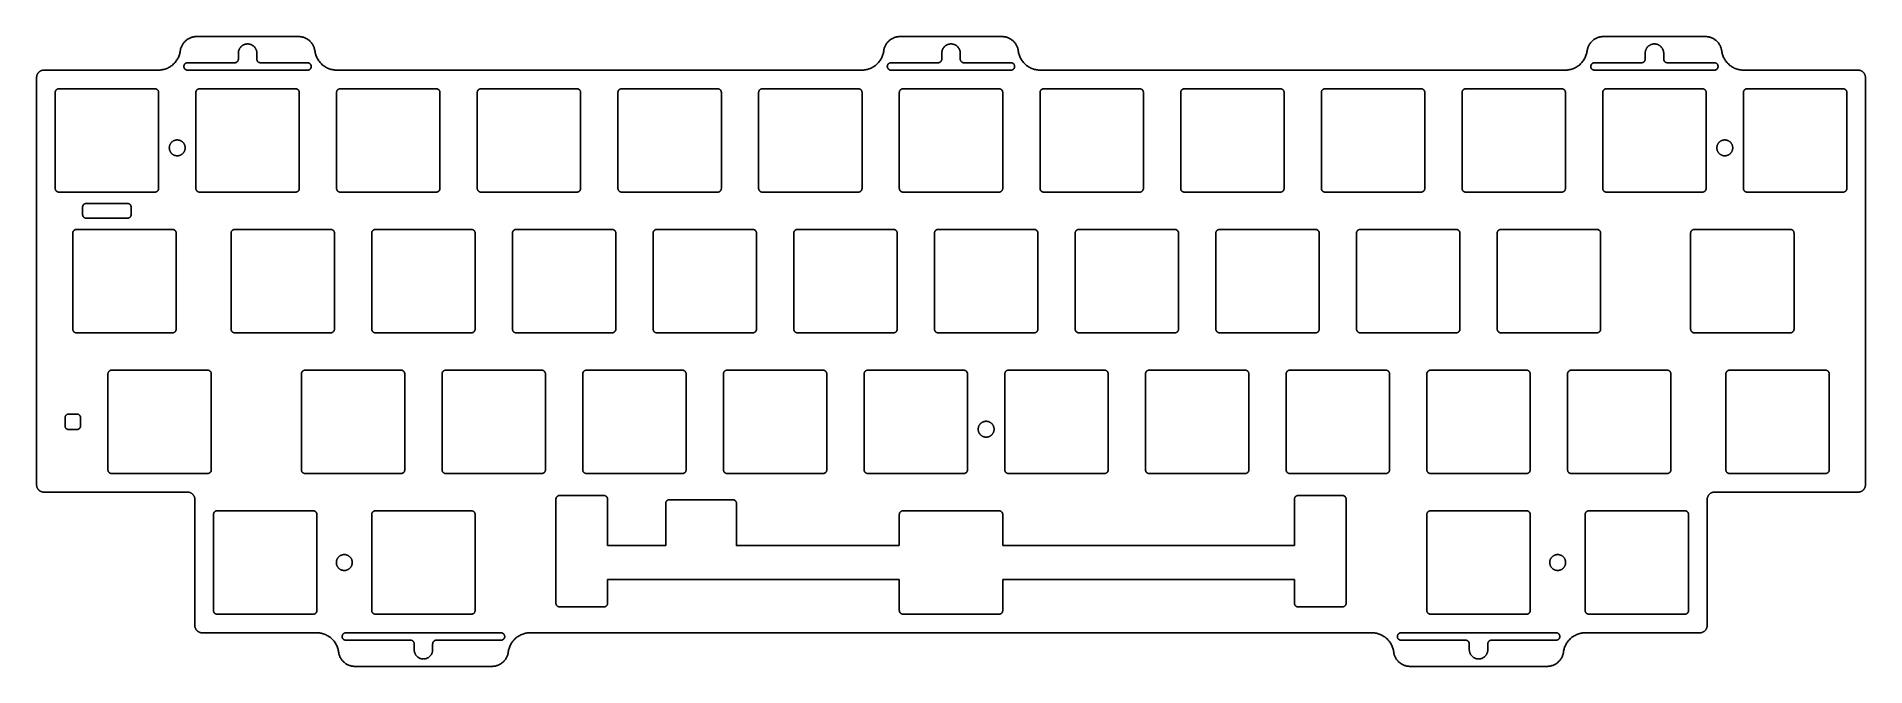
# Model space of a CAD drawing. Header units: millimetres. Extents: x -1688 to -1440, y 250 to 336.
import ezdxf

# ---------------------------------------------------------------- set-up
doc = ezdxf.new("R2010")
doc.units = ezdxf.units.MM
doc.layers.add('默认', color=7, linetype='Continuous', true_color=0xffffff)

msp = doc.modelspace()

# ---------------------------------------------------------------- linework, layer by layer
at = {"layer": '默认'}
for p, q in [((-1681.75, 312.41), (-1681.75, 311.41)), ((-1675.68, 312.91), (-1681.25, 312.91)), ((-1675.18, 311.41), (-1675.18, 312.41)), ((-1681.25, 310.91), (-1675.68, 310.91))]:
    msp.add_line(p, q, dxfattribs=at)
for points in [[(-1682.53, 284.39), (-1683.08, 284.39), (-1683.63, 284.39)], [(-1683.63, 282.29), (-1683.08, 282.29), (-1682.53, 282.29)], [(-1593.71, 272.79), (-1602.29, 272.79)], [(-1602.79, 272.29), (-1602.79, 266.59), (-1610.66, 266.59)], [(-1571.16, 266.59), (-1593.21, 266.59), (-1593.21, 272.29)], [(-1517.66, 266.59), (-1557.16, 266.59)], [(-1610.66, 261.99), (-1571.16, 261.99)], [(-1557.16, 261.99), (-1517.66, 261.99)]]:
    msp.add_lwpolyline(points, dxfattribs=at)
for points, weights in [([(-1668.53, 333.56), (-1668.26, 335.51), (-1666.3, 335.51)], [1, 0.752772652709, 1]), ([(-1652.53, 335.51), (-1650.56, 335.51), (-1650.3, 333.56)], [1, 0.752772652709, 1]), ([(-1573.28, 333.56), (-1573.01, 335.51), (-1571.05, 335.51)], [1, 0.752772652709, 1]), ([(-1557.28, 335.51), (-1555.31, 335.51), (-1555.05, 333.56)], [1, 0.752772652709, 1]), ([(-1478.03, 333.56), (-1477.76, 335.51), (-1475.8, 335.51)], [1, 0.752772652709, 1]), ([(-1462.03, 335.51), (-1460.06, 335.51), (-1459.8, 333.56)], [1, 0.752772652709, 1]), ([(-1671.5, 330.96), (-1668.88, 330.96), (-1668.53, 333.56)], [1, 0.752772652709, 1]), ([(-1660.66, 332.46), (-1660.66, 331.96), (-1661.16, 331.96)], [1, 0.707106781187, 1]), ([(-1657.66, 331.96), (-1658.16, 331.96), (-1658.16, 332.46)], [1, 0.707106781187, 1]), ([(-1650.3, 333.56), (-1649.95, 330.96), (-1647.33, 330.96)], [1, 0.752772652709, 1]), ([(-1576.25, 330.96), (-1573.63, 330.96), (-1573.28, 333.56)], [1, 0.752772652709, 1]), ([(-1565.41, 332.46), (-1565.41, 331.96), (-1565.91, 331.96)], [1, 0.707106781187, 1]), ([(-1562.41, 331.96), (-1562.91, 331.96), (-1562.91, 332.46)], [1, 0.707106781187, 1]), ([(-1555.05, 333.56), (-1554.7, 330.96), (-1552.08, 330.96)], [1, 0.752772652709, 1]), ([(-1481, 330.96), (-1478.38, 330.96), (-1478.03, 333.56)], [1, 0.752772652709, 1]), ([(-1470.16, 332.46), (-1470.16, 331.96), (-1470.66, 331.96)], [1, 0.707106781186, 1]), ([(-1467.16, 331.96), (-1467.66, 331.96), (-1467.66, 332.46)], [1, 0.707106781187, 1]), ([(-1459.8, 333.56), (-1459.45, 330.96), (-1456.83, 330.96)], [1, 0.752772652709, 1]), ([(-1687.98, 329.96), (-1687.98, 330.96), (-1686.98, 330.96)], [1, 0.707106781187, 1]), ([(-1441.34, 330.96), (-1440.34, 330.96), (-1440.34, 329.96)], [1, 0.707106781187, 1]), ([(-1684.96, 328.44), (-1685.46, 328.44), (-1685.46, 327.94)], [1, 0.707106781186, 1]), ([(-1671.46, 327.94), (-1671.46, 328.44), (-1671.96, 328.44)], [1, 0.707106781187, 1]), ([(-1665.91, 328.44), (-1666.41, 328.44), (-1666.41, 327.94)], [1, 0.707106781187, 1]), ([(-1652.41, 327.94), (-1652.41, 328.44), (-1652.91, 328.44)], [1, 0.707106781186, 1]), ([(-1646.86, 328.44), (-1647.36, 328.44), (-1647.36, 327.94)], [1, 0.707106781187, 1]), ([(-1633.36, 327.94), (-1633.36, 328.44), (-1633.86, 328.44)], [1, 0.707106781186, 1]), ([(-1627.81, 328.44), (-1628.31, 328.44), (-1628.31, 327.94)], [1, 0.707106781186, 1]), ([(-1614.31, 327.94), (-1614.31, 328.44), (-1614.81, 328.44)], [1, 0.707106781187, 1]), ([(-1608.76, 328.44), (-1609.26, 328.44), (-1609.26, 327.94)], [1, 0.707106781187, 1]), ([(-1595.26, 327.94), (-1595.26, 328.44), (-1595.76, 328.44)], [1, 0.707106781186, 1]), ([(-1589.71, 328.44), (-1590.21, 328.44), (-1590.21, 327.94)], [1, 0.707106781186, 1]), ([(-1576.21, 327.94), (-1576.21, 328.44), (-1576.71, 328.44)], [1, 0.707106781187, 1]), ([(-1570.66, 328.44), (-1571.16, 328.44), (-1571.16, 327.94)], [1, 0.707106781186, 1]), ([(-1557.16, 327.94), (-1557.16, 328.44), (-1557.66, 328.44)], [1, 0.707106781186, 1]), ([(-1551.61, 328.44), (-1552.11, 328.44), (-1552.11, 327.94)], [1, 0.707106781187, 1]), ([(-1538.11, 327.94), (-1538.11, 328.44), (-1538.61, 328.44)], [1, 0.707106781187, 1]), ([(-1532.56, 328.44), (-1533.06, 328.44), (-1533.06, 327.94)], [1, 0.707106781186, 1]), ([(-1519.06, 327.94), (-1519.06, 328.44), (-1519.56, 328.44)], [1, 0.707106781186, 1]), ([(-1513.51, 328.44), (-1514.01, 328.44), (-1514.01, 327.94)], [1, 0.707106781186, 1]), ([(-1500.01, 327.94), (-1500.01, 328.44), (-1500.51, 328.44)], [1, 0.707106781186, 1]), ([(-1494.46, 328.44), (-1494.96, 328.44), (-1494.96, 327.94)], [1, 0.707106781186, 1]), ([(-1480.96, 327.94), (-1480.96, 328.44), (-1481.46, 328.44)], [1, 0.707106781186, 1]), ([(-1475.41, 328.44), (-1475.91, 328.44), (-1475.91, 327.94)], [1, 0.707106781187, 1]), ([(-1461.91, 327.94), (-1461.91, 328.44), (-1462.41, 328.44)], [1, 0.707106781187, 1]), ([(-1456.36, 328.44), (-1456.86, 328.44), (-1456.86, 327.94)], [1, 0.707106781186, 1]), ([(-1442.86, 327.94), (-1442.86, 328.44), (-1443.36, 328.44)], [1, 0.707106781187, 1]), ([(-1685.46, 314.94), (-1685.46, 314.44), (-1684.96, 314.44)], [1, 0.707106781186, 1]), ([(-1671.96, 314.44), (-1671.46, 314.44), (-1671.46, 314.94)], [1, 0.707106781187, 1]), ([(-1666.41, 314.94), (-1666.41, 314.44), (-1665.91, 314.44)], [1, 0.707106781187, 1]), ([(-1652.91, 314.44), (-1652.41, 314.44), (-1652.41, 314.94)], [1, 0.707106781187, 1]), ([(-1647.36, 314.94), (-1647.36, 314.44), (-1646.86, 314.44)], [1, 0.707106781186, 1]), ([(-1633.86, 314.44), (-1633.36, 314.44), (-1633.36, 314.94)], [1, 0.707106781187, 1]), ([(-1628.31, 314.94), (-1628.31, 314.44), (-1627.81, 314.44)], [1, 0.707106781187, 1]), ([(-1614.81, 314.44), (-1614.31, 314.44), (-1614.31, 314.94)], [1, 0.707106781186, 1]), ([(-1609.26, 314.94), (-1609.26, 314.44), (-1608.76, 314.44)], [1, 0.707106781186, 1]), ([(-1595.76, 314.44), (-1595.26, 314.44), (-1595.26, 314.94)], [1, 0.707106781187, 1]), ([(-1590.21, 314.94), (-1590.21, 314.44), (-1589.71, 314.44)], [1, 0.707106781187, 1]), ([(-1576.71, 314.44), (-1576.21, 314.44), (-1576.21, 314.94)], [1, 0.707106781187, 1]), ([(-1571.16, 314.94), (-1571.16, 314.44), (-1570.66, 314.44)], [1, 0.707106781186, 1]), ([(-1557.66, 314.44), (-1557.16, 314.44), (-1557.16, 314.94)], [1, 0.707106781186, 1]), ([(-1552.11, 314.94), (-1552.11, 314.44), (-1551.61, 314.44)], [1, 0.707106781187, 1]), ([(-1538.61, 314.44), (-1538.11, 314.44), (-1538.11, 314.94)], [1, 0.707106781187, 1]), ([(-1533.06, 314.94), (-1533.06, 314.44), (-1532.56, 314.44)], [1, 0.707106781186, 1]), ([(-1519.56, 314.44), (-1519.06, 314.44), (-1519.06, 314.94)], [1, 0.707106781187, 1]), ([(-1514.01, 314.94), (-1514.01, 314.44), (-1513.51, 314.44)], [1, 0.707106781186, 1]), ([(-1500.51, 314.44), (-1500.01, 314.44), (-1500.01, 314.94)], [1, 0.707106781186, 1]), ([(-1494.96, 314.94), (-1494.96, 314.44), (-1494.46, 314.44)], [1, 0.707106781187, 1]), ([(-1481.46, 314.44), (-1480.96, 314.44), (-1480.96, 314.94)], [1, 0.707106781186, 1]), ([(-1475.91, 314.94), (-1475.91, 314.44), (-1475.41, 314.44)], [1, 0.707106781188, 1]), ([(-1462.41, 314.44), (-1461.91, 314.44), (-1461.91, 314.94)], [1, 0.707106781187, 1]), ([(-1456.86, 314.94), (-1456.86, 314.44), (-1456.36, 314.44)], [1, 0.707106781186, 1]), ([(-1443.36, 314.44), (-1442.86, 314.44), (-1442.86, 314.94)], [1, 0.707106781187, 1]), ([(-1681.25, 312.91), (-1681.75, 312.91), (-1681.75, 312.41)], [1, 0.707106781187, 1]), ([(-1675.18, 312.41), (-1675.18, 312.91), (-1675.68, 312.91)], [1, 0.707106781187, 1]), ([(-1681.75, 311.41), (-1681.75, 310.91), (-1681.25, 310.91)], [1, 0.707106781187, 1]), ([(-1675.68, 310.91), (-1675.18, 310.91), (-1675.18, 311.41)], [1, 0.707106781186, 1]), ([(-1682.58, 309.39), (-1683.08, 309.39), (-1683.08, 308.89)], [1, 0.707106781186, 1]), ([(-1669.08, 308.89), (-1669.08, 309.39), (-1669.58, 309.39)], [1, 0.707106781187, 1]), ([(-1661.15, 309.39), (-1661.65, 309.39), (-1661.65, 308.89)], [1, 0.707106781186, 1]), ([(-1647.65, 308.89), (-1647.65, 309.39), (-1648.15, 309.39)], [1, 0.707106781187, 1]), ([(-1642.1, 309.39), (-1642.6, 309.39), (-1642.6, 308.89)], [1, 0.707106781187, 1]), ([(-1628.6, 308.89), (-1628.6, 309.39), (-1629.1, 309.39)], [1, 0.707106781187, 1]), ([(-1623.05, 309.39), (-1623.55, 309.39), (-1623.55, 308.89)], [1, 0.707106781187, 1]), ([(-1609.55, 308.89), (-1609.55, 309.39), (-1610.05, 309.39)], [1, 0.707106781187, 1]), ([(-1604, 309.39), (-1604.5, 309.39), (-1604.5, 308.89)], [1, 0.707106781186, 1]), ([(-1590.5, 308.89), (-1590.5, 309.39), (-1591, 309.39)], [1, 0.707106781187, 1]), ([(-1584.95, 309.39), (-1585.45, 309.39), (-1585.45, 308.89)], [1, 0.707106781186, 1]), ([(-1571.45, 308.89), (-1571.45, 309.39), (-1571.95, 309.39)], [1, 0.707106781186, 1]), ([(-1565.9, 309.39), (-1566.4, 309.39), (-1566.4, 308.89)], [1, 0.707106781186, 1]), ([(-1552.4, 308.89), (-1552.4, 309.39), (-1552.9, 309.39)], [1, 0.707106781187, 1]), ([(-1546.85, 309.39), (-1547.35, 309.39), (-1547.35, 308.89)], [1, 0.707106781186, 1]), ([(-1533.35, 308.89), (-1533.35, 309.39), (-1533.85, 309.39)], [1, 0.707106781188, 1]), ([(-1527.8, 309.39), (-1528.3, 309.39), (-1528.3, 308.89)], [1, 0.707106781187, 1]), ([(-1514.3, 308.89), (-1514.3, 309.39), (-1514.8, 309.39)], [1, 0.707106781187, 1]), ([(-1508.75, 309.39), (-1509.25, 309.39), (-1509.25, 308.89)], [1, 0.707106781186, 1]), ([(-1495.25, 308.89), (-1495.25, 309.39), (-1495.75, 309.39)], [1, 0.707106781187, 1]), ([(-1489.7, 309.39), (-1490.2, 309.39), (-1490.2, 308.89)], [1, 0.707106781186, 1]), ([(-1476.2, 308.89), (-1476.2, 309.39), (-1476.7, 309.39)], [1, 0.707106781187, 1]), ([(-1463.51, 309.39), (-1464.01, 309.39), (-1464.01, 308.89)], [1, 0.707106781186, 1]), ([(-1450.01, 308.89), (-1450.01, 309.39), (-1450.51, 309.39)], [1, 0.707106781187, 1]), ([(-1683.08, 295.89), (-1683.08, 295.39), (-1682.58, 295.39)], [1, 0.707106781186, 1]), ([(-1669.58, 295.39), (-1669.08, 295.39), (-1669.08, 295.89)], [1, 0.707106781187, 1]), ([(-1661.65, 295.89), (-1661.65, 295.39), (-1661.15, 295.39)], [1, 0.707106781186, 1]), ([(-1648.15, 295.39), (-1647.65, 295.39), (-1647.65, 295.89)], [1, 0.707106781187, 1]), ([(-1642.6, 295.89), (-1642.6, 295.39), (-1642.1, 295.39)], [1, 0.707106781186, 1]), ([(-1629.1, 295.39), (-1628.6, 295.39), (-1628.6, 295.89)], [1, 0.707106781187, 1]), ([(-1623.55, 295.89), (-1623.55, 295.39), (-1623.05, 295.39)], [1, 0.707106781187, 1]), ([(-1610.05, 295.39), (-1609.55, 295.39), (-1609.55, 295.89)], [1, 0.707106781186, 1]), ([(-1604.5, 295.89), (-1604.5, 295.39), (-1604, 295.39)], [1, 0.707106781186, 1]), ([(-1591, 295.39), (-1590.5, 295.39), (-1590.5, 295.89)], [1, 0.707106781187, 1]), ([(-1585.45, 295.89), (-1585.45, 295.39), (-1584.95, 295.39)], [1, 0.707106781186, 1]), ([(-1571.95, 295.39), (-1571.45, 295.39), (-1571.45, 295.89)], [1, 0.707106781185, 1]), ([(-1566.4, 295.89), (-1566.4, 295.39), (-1565.9, 295.39)], [1, 0.707106781186, 1]), ([(-1552.9, 295.39), (-1552.4, 295.39), (-1552.4, 295.89)], [1, 0.707106781186, 1]), ([(-1547.35, 295.89), (-1547.35, 295.39), (-1546.85, 295.39)], [1, 0.707106781187, 1]), ([(-1533.85, 295.39), (-1533.35, 295.39), (-1533.35, 295.89)], [1, 0.707106781188, 1]), ([(-1528.3, 295.89), (-1528.3, 295.39), (-1527.8, 295.39)], [1, 0.707106781185, 1]), ([(-1514.8, 295.39), (-1514.3, 295.39), (-1514.3, 295.89)], [1, 0.707106781187, 1]), ([(-1509.25, 295.89), (-1509.25, 295.39), (-1508.75, 295.39)], [1, 0.707106781186, 1]), ([(-1495.75, 295.39), (-1495.25, 295.39), (-1495.25, 295.89)], [1, 0.707106781187, 1]), ([(-1490.2, 295.89), (-1490.2, 295.39), (-1489.7, 295.39)], [1, 0.707106781186, 1]), ([(-1476.7, 295.39), (-1476.2, 295.39), (-1476.2, 295.89)], [1, 0.707106781187, 1]), ([(-1464.01, 295.89), (-1464.01, 295.39), (-1463.51, 295.39)], [1, 0.707106781186, 1]), ([(-1450.51, 295.39), (-1450.01, 295.39), (-1450.01, 295.89)], [1, 0.707106781187, 1]), ([(-1677.82, 290.33), (-1678.32, 290.33), (-1678.32, 289.83)], [1, 0.707106781186, 1]), ([(-1664.32, 289.83), (-1664.32, 290.33), (-1664.82, 290.33)], [1, 0.707106781187, 1]), ([(-1651.63, 290.33), (-1652.13, 290.33), (-1652.13, 289.83)], [1, 0.707106781187, 1]), ([(-1638.13, 289.83), (-1638.13, 290.33), (-1638.63, 290.33)], [1, 0.707106781186, 1]), ([(-1632.58, 290.33), (-1633.08, 290.33), (-1633.08, 289.83)], [1, 0.707106781187, 1]), ([(-1619.08, 289.83), (-1619.08, 290.33), (-1619.58, 290.33)], [1, 0.707106781187, 1]), ([(-1613.53, 290.33), (-1614.03, 290.33), (-1614.03, 289.83)], [1, 0.707106781187, 1]), ([(-1600.03, 289.83), (-1600.03, 290.33), (-1600.53, 290.33)], [1, 0.707106781188, 1]), ([(-1594.48, 290.33), (-1594.98, 290.33), (-1594.98, 289.83)], [1, 0.707106781186, 1]), ([(-1580.98, 289.83), (-1580.98, 290.33), (-1581.48, 290.33)], [1, 0.707106781187, 1]), ([(-1575.43, 290.33), (-1575.93, 290.33), (-1575.93, 289.83)], [1, 0.707106781187, 1]), ([(-1561.93, 289.83), (-1561.93, 290.33), (-1562.43, 290.33)], [1, 0.707106781187, 1]), ([(-1556.38, 290.33), (-1556.88, 290.33), (-1556.88, 289.83)], [1, 0.707106781186, 1]), ([(-1542.88, 289.83), (-1542.88, 290.33), (-1543.38, 290.33)], [1, 0.707106781187, 1]), ([(-1537.33, 290.33), (-1537.83, 290.33), (-1537.83, 289.83)], [1, 0.707106781186, 1]), ([(-1523.83, 289.83), (-1523.83, 290.33), (-1524.33, 290.33)], [1, 0.707106781188, 1]), ([(-1518.28, 290.33), (-1518.78, 290.33), (-1518.78, 289.83)], [1, 0.707106781187, 1]), ([(-1504.78, 289.83), (-1504.78, 290.33), (-1505.28, 290.33)], [1, 0.707106781186, 1]), ([(-1499.23, 290.33), (-1499.73, 290.33), (-1499.73, 289.83)], [1, 0.707106781186, 1]), ([(-1485.73, 289.83), (-1485.73, 290.33), (-1486.23, 290.33)], [1, 0.707106781186, 1]), ([(-1480.18, 290.33), (-1480.68, 290.33), (-1480.68, 289.83)], [1, 0.707106781187, 1]), ([(-1466.68, 289.83), (-1466.68, 290.33), (-1467.18, 290.33)], [1, 0.707106781185, 1]), ([(-1458.74, 290.33), (-1459.24, 290.33), (-1459.24, 289.83)], [1, 0.707106781186, 1]), ([(-1445.24, 289.83), (-1445.24, 290.33), (-1445.74, 290.33)], [1, 0.707106781187, 1]), ([(-1683.63, 284.39), (-1684.13, 284.39), (-1684.13, 283.89)], [1, 0.707106781187, 1]), ([(-1684.13, 282.79), (-1684.13, 282.29), (-1683.63, 282.29)], [1, 0.707106781187, 1]), ([(-1682.03, 283.89), (-1682.03, 284.39), (-1682.53, 284.39)], [1, 0.707106781187, 1]), ([(-1682.53, 282.29), (-1682.03, 282.29), (-1682.03, 282.79)], [1, 0.707106781187, 1]), ([(-1678.32, 276.84), (-1678.32, 276.34), (-1677.82, 276.34)], [1, 0.707106781186, 1]), ([(-1664.82, 276.34), (-1664.32, 276.34), (-1664.32, 276.84)], [1, 0.707106781187, 1]), ([(-1652.13, 276.84), (-1652.13, 276.34), (-1651.63, 276.34)], [1, 0.707106781186, 1]), ([(-1638.63, 276.34), (-1638.13, 276.34), (-1638.13, 276.84)], [1, 0.707106781186, 1]), ([(-1633.08, 276.84), (-1633.08, 276.34), (-1632.58, 276.34)], [1, 0.707106781186, 1]), ([(-1619.58, 276.34), (-1619.08, 276.34), (-1619.08, 276.84)], [1, 0.707106781186, 1]), ([(-1614.03, 276.84), (-1614.03, 276.34), (-1613.53, 276.34)], [1, 0.707106781186, 1]), ([(-1600.53, 276.34), (-1600.03, 276.34), (-1600.03, 276.84)], [1, 0.707106781186, 1]), ([(-1594.98, 276.84), (-1594.98, 276.34), (-1594.48, 276.34)], [1, 0.707106781186, 1]), ([(-1581.48, 276.34), (-1580.98, 276.34), (-1580.98, 276.84)], [1, 0.707106781186, 1]), ([(-1575.93, 276.84), (-1575.93, 276.34), (-1575.43, 276.34)], [1, 0.707106781186, 1]), ([(-1562.43, 276.34), (-1561.93, 276.34), (-1561.93, 276.84)], [1, 0.707106781186, 1]), ([(-1556.88, 276.84), (-1556.88, 276.34), (-1556.38, 276.34)], [1, 0.707106781186, 1]), ([(-1543.38, 276.34), (-1542.88, 276.34), (-1542.88, 276.84)], [1, 0.707106781186, 1]), ([(-1537.83, 276.84), (-1537.83, 276.34), (-1537.33, 276.34)], [1, 0.707106781185, 1]), ([(-1524.33, 276.34), (-1523.83, 276.34), (-1523.83, 276.84)], [1, 0.707106781186, 1]), ([(-1518.78, 276.84), (-1518.78, 276.34), (-1518.28, 276.34)], [1, 0.707106781186, 1]), ([(-1505.28, 276.34), (-1504.78, 276.34), (-1504.78, 276.84)], [1, 0.707106781186, 1]), ([(-1499.73, 276.84), (-1499.73, 276.34), (-1499.23, 276.34)], [1, 0.707106781186, 1]), ([(-1486.23, 276.34), (-1485.73, 276.34), (-1485.73, 276.84)], [1, 0.707106781186, 1]), ([(-1480.68, 276.84), (-1480.68, 276.34), (-1480.18, 276.34)], [1, 0.707106781187, 1]), ([(-1467.18, 276.34), (-1466.68, 276.34), (-1466.68, 276.84)], [1, 0.707106781187, 1]), ([(-1459.24, 276.84), (-1459.24, 276.34), (-1458.74, 276.34)], [1, 0.707106781186, 1]), ([(-1445.74, 276.34), (-1445.24, 276.34), (-1445.24, 276.84)], [1, 0.707106781187, 1]), ([(-1686.98, 273.82), (-1687.98, 273.82), (-1687.98, 274.82)], [1, 0.707106781187, 1]), ([(-1666.55, 272.82), (-1666.55, 273.82), (-1667.55, 273.82)], [1, 0.707106781187, 1]), ([(-1610.66, 272.86), (-1610.66, 273.36), (-1611.16, 273.36)], [1, 0.707106781187, 1]), ([(-1602.29, 272.79), (-1602.79, 272.79), (-1602.79, 272.29)], [1, 0.707106781187, 1]), ([(-1593.21, 272.29), (-1593.21, 272.79), (-1593.71, 272.79)], [1, 0.707106781187, 1]), ([(-1510.66, 272.86), (-1510.66, 273.36), (-1511.16, 273.36)], [1, 0.707106781187, 1]), ([(-1460.77, 273.82), (-1461.77, 273.82), (-1461.77, 272.82)], [1, 0.707106781187, 1]), ([(-1440.34, 274.82), (-1440.34, 273.82), (-1441.34, 273.82)], [1, 0.707106781187, 1]), ([(-1663.53, 271.29), (-1664.03, 271.29), (-1664.03, 270.79)], [1, 0.707106781186, 1]), ([(-1650.03, 270.79), (-1650.03, 271.29), (-1650.53, 271.29)], [1, 0.707106781187, 1]), ([(-1642.1, 271.29), (-1642.6, 271.29), (-1642.6, 270.79)], [1, 0.707106781186, 1]), ([(-1628.6, 270.79), (-1628.6, 271.29), (-1629.1, 271.29)], [1, 0.707106781187, 1]), ([(-1570.66, 271.29), (-1571.16, 271.29), (-1571.16, 270.79)], [1, 0.707106781186, 1]), ([(-1557.16, 270.79), (-1557.16, 271.29), (-1557.66, 271.29)], [1, 0.707106781187, 1]), ([(-1499.23, 271.29), (-1499.73, 271.29), (-1499.73, 270.79)], [1, 0.707106781186, 1]), ([(-1485.73, 270.79), (-1485.73, 271.29), (-1486.23, 271.29)], [1, 0.707106781187, 1]), ([(-1477.79, 271.29), (-1478.29, 271.29), (-1478.29, 270.79)], [1, 0.707106781186, 1]), ([(-1464.29, 270.79), (-1464.29, 271.29), (-1464.79, 271.29)], [1, 0.707106781187, 1]), ([(-1664.03, 257.79), (-1664.03, 257.29), (-1663.53, 257.29)], [1, 0.707106781186, 1]), ([(-1650.53, 257.29), (-1650.03, 257.29), (-1650.03, 257.79)], [1, 0.707106781187, 1]), ([(-1642.6, 257.79), (-1642.6, 257.29), (-1642.1, 257.29)], [1, 0.707106781186, 1]), ([(-1629.1, 257.29), (-1628.6, 257.29), (-1628.6, 257.79)], [1, 0.707106781187, 1]), ([(-1617.66, 258.78), (-1617.66, 258.28), (-1617.16, 258.28)], [1, 0.707106781187, 1]), ([(-1611.16, 258.28), (-1610.66, 258.28), (-1610.66, 258.78)], [1, 0.707106781187, 1]), ([(-1571.16, 257.79), (-1571.16, 257.29), (-1570.66, 257.29)], [1, 0.707106781186, 1]), ([(-1557.66, 257.29), (-1557.16, 257.29), (-1557.16, 257.79)], [1, 0.707106781187, 1]), ([(-1517.66, 258.78), (-1517.66, 258.28), (-1517.16, 258.28)], [1, 0.707106781187, 1]), ([(-1511.17, 258.28), (-1510.67, 258.28), (-1510.66, 258.78)], [1, 0.707106781187, 1]), ([(-1499.73, 257.79), (-1499.73, 257.29), (-1499.23, 257.29)], [1, 0.707106781186, 1]), ([(-1486.23, 257.29), (-1485.73, 257.29), (-1485.73, 257.79)], [1, 0.707106781187, 1]), ([(-1478.29, 257.79), (-1478.29, 257.29), (-1477.79, 257.29)], [1, 0.707106781186, 1]), ([(-1464.79, 257.29), (-1464.29, 257.29), (-1464.29, 257.79)], [1, 0.707106781187, 1]), ([(-1665.55, 254.77), (-1666.55, 254.77), (-1666.55, 255.77)], [1, 0.707106781187, 1]), ([(-1461.77, 255.77), (-1461.77, 254.77), (-1462.77, 254.77)], [1, 0.707106781187, 1]), ([(-1647.09, 252.17), (-1647.44, 254.77), (-1650.07, 254.77)], [1, 0.752772652709, 1]), ([(-1637.35, 253.77), (-1636.85, 253.77), (-1636.85, 253.27)], [1, 0.707106781187, 1]), ([(-1634.35, 253.27), (-1634.35, 253.77), (-1633.85, 253.77)], [1, 0.707106781187, 1]), ([(-1621.13, 254.77), (-1623.76, 254.77), (-1624.11, 252.17)], [1, 0.752772652709, 1]), ([(-1504.22, 252.17), (-1504.57, 254.77), (-1507.19, 254.77)], [1, 0.752772652709, 1]), ([(-1494.48, 253.77), (-1493.98, 253.77), (-1493.98, 253.27)], [1, 0.707106781187, 1]), ([(-1491.48, 253.27), (-1491.48, 253.77), (-1490.98, 253.77)], [1, 0.707106781187, 1]), ([(-1478.26, 254.77), (-1480.88, 254.77), (-1481.23, 252.17)], [1, 0.752772652709, 1]), ([(-1644.87, 250.22), (-1646.83, 250.22), (-1647.09, 252.17)], [1, 0.752772652709, 1]), ([(-1624.11, 252.17), (-1624.37, 250.22), (-1626.34, 250.22)], [1, 0.752772652709, 1]), ([(-1501.99, 250.22), (-1503.96, 250.22), (-1504.22, 252.17)], [1, 0.752772652709, 1]), ([(-1481.23, 252.17), (-1481.49, 250.22), (-1483.46, 250.22)], [1, 0.752772652709, 1])]:
    msp.add_rational_spline(points, weights, degree=2, dxfattribs=at)
for points in [[(-1666.3, 335.51), (-1659.41, 335.51), (-1652.53, 335.51)], [(-1571.05, 335.51), (-1564.16, 335.51), (-1557.28, 335.51)], [(-1475.8, 335.51), (-1468.91, 335.51), (-1462.03, 335.51)], [(-1661.16, 331.96), (-1664.35, 331.96), (-1667.54, 331.96)], [(-1660.66, 333.26), (-1660.66, 332.86), (-1660.66, 332.46)], [(-1658.16, 332.46), (-1658.16, 332.86), (-1658.16, 333.26)], [(-1651.29, 331.96), (-1654.48, 331.96), (-1657.66, 331.96)], [(-1565.91, 331.96), (-1569.1, 331.96), (-1572.29, 331.96)], [(-1565.41, 333.26), (-1565.41, 332.86), (-1565.41, 332.46)], [(-1562.91, 332.46), (-1562.91, 332.86), (-1562.91, 333.26)], [(-1556.04, 331.96), (-1559.23, 331.96), (-1562.41, 331.96)], [(-1470.66, 331.96), (-1473.85, 331.96), (-1477.04, 331.96)], [(-1470.16, 333.26), (-1470.16, 332.86), (-1470.16, 332.46)], [(-1467.66, 332.46), (-1467.66, 332.86), (-1467.66, 333.26)], [(-1460.79, 331.96), (-1463.98, 331.96), (-1467.16, 331.96)], [(-1687.98, 274.82), (-1687.98, 302.39), (-1687.98, 329.96)], [(-1686.98, 330.96), (-1685.69, 330.96), (-1671.5, 330.96)], [(-1667.54, 330.96), (-1659.41, 330.96), (-1651.29, 330.96)], [(-1647.33, 330.96), (-1616.56, 330.96), (-1576.25, 330.96)], [(-1572.29, 330.96), (-1564.16, 330.96), (-1556.04, 330.96)], [(-1552.08, 330.96), (-1511.82, 330.96), (-1481, 330.96)], [(-1477.04, 330.96), (-1468.91, 330.96), (-1460.79, 330.96)], [(-1456.83, 330.96), (-1447.63, 330.96), (-1441.34, 330.96)], [(-1440.34, 329.96), (-1440.34, 302.39), (-1440.34, 274.82)], [(-1685.46, 327.94), (-1685.46, 321.44), (-1685.46, 314.94)], [(-1671.96, 328.44), (-1678.46, 328.44), (-1684.96, 328.44)], [(-1671.46, 314.94), (-1671.46, 321.44), (-1671.46, 327.94)], [(-1666.41, 327.94), (-1666.41, 321.44), (-1666.41, 314.94)], [(-1652.91, 328.44), (-1659.41, 328.44), (-1665.91, 328.44)], [(-1652.41, 314.94), (-1652.41, 321.44), (-1652.41, 327.94)], [(-1647.36, 327.94), (-1647.36, 321.44), (-1647.36, 314.94)], [(-1633.86, 328.44), (-1640.36, 328.44), (-1646.86, 328.44)], [(-1633.36, 314.94), (-1633.36, 321.44), (-1633.36, 327.94)], [(-1628.31, 327.94), (-1628.31, 321.44), (-1628.31, 314.94)], [(-1614.81, 328.44), (-1621.31, 328.44), (-1627.81, 328.44)], [(-1614.31, 314.94), (-1614.31, 321.44), (-1614.31, 327.94)], [(-1609.26, 327.94), (-1609.26, 321.44), (-1609.26, 314.94)], [(-1595.76, 328.44), (-1602.26, 328.44), (-1608.76, 328.44)], [(-1595.26, 314.94), (-1595.26, 321.44), (-1595.26, 327.94)], [(-1590.21, 327.94), (-1590.21, 321.44), (-1590.21, 314.94)], [(-1576.71, 328.44), (-1583.21, 328.44), (-1589.71, 328.44)], [(-1576.21, 314.94), (-1576.21, 321.44), (-1576.21, 327.94)], [(-1571.16, 327.94), (-1571.16, 321.44), (-1571.16, 314.94)], [(-1557.66, 328.44), (-1564.16, 328.44), (-1570.66, 328.44)], [(-1557.16, 314.94), (-1557.16, 321.44), (-1557.16, 327.94)], [(-1552.11, 327.94), (-1552.11, 321.44), (-1552.11, 314.94)], [(-1538.61, 328.44), (-1545.11, 328.44), (-1551.61, 328.44)], [(-1538.11, 314.94), (-1538.11, 321.44), (-1538.11, 327.94)], [(-1533.06, 327.94), (-1533.06, 321.44), (-1533.06, 314.94)], [(-1519.56, 328.44), (-1526.06, 328.44), (-1532.56, 328.44)], [(-1519.06, 314.94), (-1519.06, 321.44), (-1519.06, 327.94)], [(-1514.01, 327.94), (-1514.01, 321.44), (-1514.01, 314.94)], [(-1500.51, 328.44), (-1507.01, 328.44), (-1513.51, 328.44)], [(-1500.01, 314.94), (-1500.01, 321.44), (-1500.01, 327.94)], [(-1494.96, 327.94), (-1494.96, 321.44), (-1494.96, 314.94)], [(-1481.46, 328.44), (-1487.96, 328.44), (-1494.46, 328.44)], [(-1480.96, 314.94), (-1480.96, 321.44), (-1480.96, 327.94)], [(-1475.91, 327.94), (-1475.91, 321.44), (-1475.91, 314.94)], [(-1462.41, 328.44), (-1468.91, 328.44), (-1475.41, 328.44)], [(-1461.91, 314.94), (-1461.91, 321.44), (-1461.91, 327.94)], [(-1456.86, 327.94), (-1456.86, 321.44), (-1456.86, 314.94)], [(-1443.36, 328.44), (-1449.86, 328.44), (-1456.36, 328.44)], [(-1442.86, 314.94), (-1442.86, 321.44), (-1442.86, 327.94)], [(-1684.96, 314.44), (-1678.46, 314.44), (-1671.96, 314.44)], [(-1665.91, 314.44), (-1659.41, 314.44), (-1652.91, 314.44)], [(-1646.86, 314.44), (-1640.36, 314.44), (-1633.86, 314.44)], [(-1627.81, 314.44), (-1621.31, 314.44), (-1614.81, 314.44)], [(-1608.76, 314.44), (-1602.26, 314.44), (-1595.76, 314.44)], [(-1589.71, 314.44), (-1583.21, 314.44), (-1576.71, 314.44)], [(-1570.66, 314.44), (-1564.16, 314.44), (-1557.66, 314.44)], [(-1551.61, 314.44), (-1545.11, 314.44), (-1538.61, 314.44)], [(-1532.56, 314.44), (-1526.06, 314.44), (-1519.56, 314.44)], [(-1513.51, 314.44), (-1507.01, 314.44), (-1500.51, 314.44)], [(-1494.46, 314.44), (-1487.96, 314.44), (-1481.46, 314.44)], [(-1475.41, 314.44), (-1468.91, 314.44), (-1462.41, 314.44)], [(-1456.36, 314.44), (-1449.86, 314.44), (-1443.36, 314.44)], [(-1683.08, 308.89), (-1683.08, 302.39), (-1683.08, 295.89)], [(-1669.58, 309.39), (-1676.08, 309.39), (-1682.58, 309.39)], [(-1669.08, 295.89), (-1669.08, 302.39), (-1669.08, 308.89)], [(-1661.65, 308.89), (-1661.65, 302.39), (-1661.65, 295.89)], [(-1648.15, 309.39), (-1654.65, 309.39), (-1661.15, 309.39)], [(-1647.65, 295.89), (-1647.65, 302.39), (-1647.65, 308.89)], [(-1642.6, 308.89), (-1642.6, 302.39), (-1642.6, 295.89)], [(-1629.1, 309.39), (-1635.6, 309.39), (-1642.1, 309.39)], [(-1628.6, 295.89), (-1628.6, 302.39), (-1628.6, 308.89)], [(-1623.55, 308.89), (-1623.55, 302.39), (-1623.55, 295.89)], [(-1610.05, 309.39), (-1616.55, 309.39), (-1623.05, 309.39)], [(-1609.55, 295.89), (-1609.55, 302.39), (-1609.55, 308.89)], [(-1604.5, 308.89), (-1604.5, 302.39), (-1604.5, 295.89)], [(-1591, 309.39), (-1597.5, 309.39), (-1604, 309.39)], [(-1590.5, 295.89), (-1590.5, 302.39), (-1590.5, 308.89)], [(-1585.45, 308.89), (-1585.45, 302.39), (-1585.45, 295.89)], [(-1571.95, 309.39), (-1578.45, 309.39), (-1584.95, 309.39)], [(-1571.45, 295.89), (-1571.45, 302.39), (-1571.45, 308.89)], [(-1566.4, 308.89), (-1566.4, 302.39), (-1566.4, 295.89)], [(-1552.9, 309.39), (-1559.4, 309.39), (-1565.9, 309.39)], [(-1552.4, 295.89), (-1552.4, 302.39), (-1552.4, 308.89)], [(-1547.35, 308.89), (-1547.35, 302.39), (-1547.35, 295.89)], [(-1533.85, 309.39), (-1540.35, 309.39), (-1546.85, 309.39)], [(-1533.35, 295.89), (-1533.35, 302.39), (-1533.35, 308.89)], [(-1528.3, 308.89), (-1528.3, 302.39), (-1528.3, 295.89)], [(-1514.8, 309.39), (-1521.3, 309.39), (-1527.8, 309.39)], [(-1514.3, 295.89), (-1514.3, 302.39), (-1514.3, 308.89)], [(-1509.25, 308.89), (-1509.25, 302.39), (-1509.25, 295.89)], [(-1495.75, 309.39), (-1502.25, 309.39), (-1508.75, 309.39)], [(-1495.25, 295.89), (-1495.25, 302.39), (-1495.25, 308.89)], [(-1490.2, 308.89), (-1490.2, 302.39), (-1490.2, 295.89)], [(-1476.7, 309.39), (-1483.2, 309.39), (-1489.7, 309.39)], [(-1476.2, 295.89), (-1476.2, 302.39), (-1476.2, 308.89)], [(-1464.01, 308.89), (-1464.01, 302.39), (-1464.01, 295.89)], [(-1450.51, 309.39), (-1457.01, 309.39), (-1463.51, 309.39)], [(-1450.01, 295.89), (-1450.01, 302.39), (-1450.01, 308.89)], [(-1682.58, 295.39), (-1676.08, 295.39), (-1669.58, 295.39)], [(-1661.15, 295.39), (-1654.65, 295.39), (-1648.15, 295.39)], [(-1642.1, 295.39), (-1635.6, 295.39), (-1629.1, 295.39)], [(-1623.05, 295.39), (-1616.55, 295.39), (-1610.05, 295.39)], [(-1604, 295.39), (-1597.5, 295.39), (-1591, 295.39)], [(-1584.95, 295.39), (-1578.45, 295.39), (-1571.95, 295.39)], [(-1565.9, 295.39), (-1559.4, 295.39), (-1552.9, 295.39)], [(-1546.85, 295.39), (-1540.35, 295.39), (-1533.85, 295.39)], [(-1527.8, 295.39), (-1521.3, 295.39), (-1514.8, 295.39)], [(-1508.75, 295.39), (-1502.25, 295.39), (-1495.75, 295.39)], [(-1489.7, 295.39), (-1483.2, 295.39), (-1476.7, 295.39)], [(-1463.51, 295.39), (-1457.01, 295.39), (-1450.51, 295.39)], [(-1678.32, 289.83), (-1678.32, 283.34), (-1678.32, 276.84)], [(-1664.82, 290.33), (-1671.32, 290.33), (-1677.82, 290.33)], [(-1664.32, 276.84), (-1664.32, 283.34), (-1664.32, 289.83)], [(-1652.13, 289.83), (-1652.13, 283.34), (-1652.13, 276.84)], [(-1638.63, 290.33), (-1645.13, 290.33), (-1651.63, 290.33)], [(-1638.13, 276.84), (-1638.13, 283.34), (-1638.13, 289.83)], [(-1633.08, 289.83), (-1633.08, 283.34), (-1633.08, 276.84)], [(-1619.58, 290.33), (-1626.08, 290.33), (-1632.58, 290.33)], [(-1619.08, 276.84), (-1619.08, 283.34), (-1619.08, 289.83)], [(-1614.03, 289.83), (-1614.03, 283.34), (-1614.03, 276.84)], [(-1600.53, 290.33), (-1607.03, 290.33), (-1613.53, 290.33)], [(-1600.03, 276.84), (-1600.03, 283.34), (-1600.03, 289.83)], [(-1594.98, 289.83), (-1594.98, 283.34), (-1594.98, 276.84)], [(-1581.48, 290.33), (-1587.98, 290.33), (-1594.48, 290.33)], [(-1580.98, 276.84), (-1580.98, 283.34), (-1580.98, 289.83)], [(-1575.93, 289.83), (-1575.93, 283.34), (-1575.93, 276.84)], [(-1562.43, 290.33), (-1568.93, 290.33), (-1575.43, 290.33)], [(-1561.93, 276.84), (-1561.93, 283.34), (-1561.93, 289.83)], [(-1556.88, 289.83), (-1556.88, 283.34), (-1556.88, 276.84)], [(-1543.38, 290.33), (-1549.88, 290.33), (-1556.38, 290.33)], [(-1542.88, 276.84), (-1542.88, 283.34), (-1542.88, 289.83)], [(-1537.83, 289.83), (-1537.83, 283.34), (-1537.83, 276.84)], [(-1524.33, 290.33), (-1530.83, 290.33), (-1537.33, 290.33)], [(-1523.83, 276.84), (-1523.83, 283.34), (-1523.83, 289.83)], [(-1518.78, 289.83), (-1518.78, 283.34), (-1518.78, 276.84)], [(-1505.28, 290.33), (-1511.78, 290.33), (-1518.28, 290.33)], [(-1504.78, 276.84), (-1504.78, 283.34), (-1504.78, 289.83)], [(-1499.73, 289.83), (-1499.73, 283.34), (-1499.73, 276.84)], [(-1486.23, 290.33), (-1492.73, 290.33), (-1499.23, 290.33)], [(-1485.73, 276.84), (-1485.73, 283.34), (-1485.73, 289.83)], [(-1480.68, 289.83), (-1480.68, 283.34), (-1480.68, 276.84)], [(-1467.18, 290.33), (-1473.68, 290.33), (-1480.18, 290.33)], [(-1466.68, 276.84), (-1466.68, 283.34), (-1466.68, 289.83)], [(-1459.24, 289.83), (-1459.24, 283.34), (-1459.24, 276.84)], [(-1445.74, 290.33), (-1452.24, 290.33), (-1458.74, 290.33)], [(-1445.24, 276.84), (-1445.24, 283.34), (-1445.24, 289.83)], [(-1684.13, 283.89), (-1684.13, 283.34), (-1684.13, 282.79)], [(-1682.03, 282.79), (-1682.03, 283.34), (-1682.03, 283.89)], [(-1677.82, 276.34), (-1671.32, 276.34), (-1664.82, 276.34)], [(-1651.63, 276.34), (-1645.13, 276.34), (-1638.63, 276.34)], [(-1632.58, 276.34), (-1626.08, 276.34), (-1619.58, 276.34)], [(-1613.53, 276.34), (-1607.03, 276.34), (-1600.53, 276.34)], [(-1594.48, 276.34), (-1587.98, 276.34), (-1581.48, 276.34)], [(-1575.43, 276.34), (-1568.93, 276.34), (-1562.43, 276.34)], [(-1556.38, 276.34), (-1549.88, 276.34), (-1543.38, 276.34)], [(-1537.33, 276.34), (-1530.83, 276.34), (-1524.33, 276.34)], [(-1518.28, 276.34), (-1511.78, 276.34), (-1505.28, 276.34)], [(-1499.23, 276.34), (-1492.73, 276.34), (-1486.23, 276.34)], [(-1480.18, 276.34), (-1473.68, 276.34), (-1467.18, 276.34)], [(-1458.74, 276.34), (-1452.24, 276.34), (-1445.74, 276.34)], [(-1667.55, 273.82), (-1677.27, 273.82), (-1686.98, 273.82)], [(-1666.55, 255.77), (-1666.55, 264.29), (-1666.55, 272.82)], [(-1617.66, 272.82), (-1617.66, 265.77), (-1617.66, 258.78)], [(-1611.16, 273.36), (-1614.14, 273.36), (-1617.12, 273.36)], [(-1610.66, 266.59), (-1610.66, 269.71), (-1610.66, 272.86)], [(-1517.66, 272.82), (-1517.66, 269.7), (-1517.66, 266.59)], [(-1511.16, 273.36), (-1514.14, 273.36), (-1517.12, 273.36)], [(-1510.66, 258.78), (-1510.66, 265.78), (-1510.66, 272.86)], [(-1461.77, 272.82), (-1461.77, 264.29), (-1461.77, 255.77)], [(-1441.34, 273.82), (-1451.06, 273.82), (-1460.77, 273.82)], [(-1664.03, 270.79), (-1664.03, 264.29), (-1664.03, 257.79)], [(-1650.53, 271.29), (-1657.03, 271.29), (-1663.53, 271.29)], [(-1650.03, 257.79), (-1650.03, 264.29), (-1650.03, 270.79)], [(-1642.6, 270.79), (-1642.6, 264.29), (-1642.6, 257.79)], [(-1629.1, 271.29), (-1635.6, 271.29), (-1642.1, 271.29)], [(-1628.6, 257.79), (-1628.6, 264.29), (-1628.6, 270.79)], [(-1571.16, 270.79), (-1571.16, 268.69), (-1571.16, 266.59)], [(-1557.66, 271.29), (-1564.16, 271.29), (-1570.66, 271.29)], [(-1557.16, 266.59), (-1557.16, 268.69), (-1557.16, 270.79)], [(-1499.73, 270.79), (-1499.73, 264.29), (-1499.73, 257.79)], [(-1486.23, 271.29), (-1492.73, 271.29), (-1499.23, 271.29)], [(-1485.73, 257.79), (-1485.73, 264.29), (-1485.73, 270.79)], [(-1478.29, 270.79), (-1478.29, 264.29), (-1478.29, 257.79)], [(-1464.79, 271.29), (-1471.29, 271.29), (-1477.79, 271.29)], [(-1464.29, 257.79), (-1464.29, 264.29), (-1464.29, 270.79)], [(-1610.66, 258.78), (-1610.66, 260.38), (-1610.66, 261.99)], [(-1571.16, 261.99), (-1571.16, 259.89), (-1571.16, 257.79)], [(-1557.16, 257.79), (-1557.16, 259.89), (-1557.16, 261.99)], [(-1517.66, 261.99), (-1517.66, 260.38), (-1517.66, 258.78)], [(-1617.16, 258.28), (-1614.16, 258.28), (-1611.16, 258.28)], [(-1517.16, 258.28), (-1514.17, 258.28), (-1511.17, 258.28)], [(-1663.53, 257.29), (-1657.03, 257.29), (-1650.53, 257.29)], [(-1642.1, 257.29), (-1635.6, 257.29), (-1629.1, 257.29)], [(-1570.66, 257.29), (-1564.16, 257.29), (-1557.66, 257.29)], [(-1499.23, 257.29), (-1492.73, 257.29), (-1486.23, 257.29)], [(-1477.79, 257.29), (-1471.29, 257.29), (-1464.79, 257.29)], [(-1650.07, 254.77), (-1657.81, 254.77), (-1665.55, 254.77)], [(-1625.1, 254.77), (-1635.6, 254.77), (-1646.1, 254.77)], [(-1646.1, 253.77), (-1641.73, 253.77), (-1637.35, 253.77)], [(-1636.85, 253.27), (-1636.85, 252.87), (-1636.85, 252.47)], [(-1634.35, 252.47), (-1634.35, 252.87), (-1634.35, 253.27)], [(-1633.85, 253.77), (-1629.47, 253.77), (-1625.1, 253.77)], [(-1507.19, 254.77), (-1564.16, 254.77), (-1621.13, 254.77)], [(-1482.22, 254.77), (-1492.73, 254.77), (-1503.23, 254.77)], [(-1503.23, 253.77), (-1498.85, 253.77), (-1494.48, 253.77)], [(-1493.98, 253.27), (-1493.98, 252.87), (-1493.98, 252.47)], [(-1491.48, 252.47), (-1491.48, 252.87), (-1491.48, 253.27)], [(-1490.98, 253.77), (-1486.6, 253.77), (-1482.22, 253.77)], [(-1462.77, 254.77), (-1468.31, 254.77), (-1478.26, 254.77)], [(-1626.34, 250.22), (-1635.6, 250.22), (-1644.87, 250.22)], [(-1483.46, 250.22), (-1492.73, 250.22), (-1501.99, 250.22)]]:
    msp.add_open_spline(points, degree=2, dxfattribs=at)
for points, weights, knots in [([(-1658.16, 333.26), (-1658.16, 334.51), (-1659.41, 334.51), (-1660.66, 334.51), (-1660.66, 333.26)], [1, 0.707106803035, 1.0000000618, 0.707106824884, 1], [2040.016428, 2040.016428, 2040.016428, 2041.979924, 2041.979924, 2043.943419, 2043.943419, 2043.943419]), ([(-1562.91, 333.26), (-1562.91, 334.51), (-1564.16, 334.51), (-1565.41, 334.51), (-1565.41, 333.26)], [1, 0.707106803035, 1.0000000618, 0.707106824884, 1], [2173.323968, 2173.323968, 2173.323968, 2175.287464, 2175.287464, 2177.250959, 2177.250959, 2177.250959]), ([(-1467.66, 333.26), (-1467.66, 334.51), (-1468.91, 334.51), (-1470.16, 334.51), (-1470.16, 333.26)], [1, 0.707106803035, 1.0000000618, 0.707106824884, 1], [2212.407642, 2212.407642, 2212.407642, 2214.371137, 2214.371137, 2216.334633, 2216.334633, 2216.334633]), ([(-1667.54, 331.96), (-1667.87, 331.96), (-1668, 331.65), (-1668.1, 331.4), (-1667.95, 331.18), (-1667.8, 330.96), (-1667.54, 330.96)], [1, 0.831555271881, 1, 0.881884916812, 1, 0.881884916812, 1], [2051.864716, 2051.864716, 2051.864716, 2052.45361, 2052.45361, 2052.944561, 2052.944561, 2053.435512, 2053.435512, 2053.435512]), ([(-1651.29, 330.96), (-1651.05, 330.96), (-1650.9, 331.15), (-1650.75, 331.34), (-1650.81, 331.58), (-1650.9, 331.96), (-1651.29, 331.96)], [1, 0.898383925084, 1, 0.898383925084, 1, 0.789160246438, 1], [2069.607659, 2069.607659, 2069.607659, 2070.062379, 2070.062379, 2070.517099, 2070.517099, 2071.178455, 2071.178455, 2071.178455]), ([(-1572.29, 331.96), (-1572.62, 331.96), (-1572.75, 331.65), (-1572.85, 331.4), (-1572.7, 331.18), (-1572.55, 330.96), (-1572.29, 330.96)], [1, 0.831555271881, 1, 0.881884916812, 1, 0.881884916812, 1], [2185.172256, 2185.172256, 2185.172256, 2185.76115, 2185.76115, 2186.252101, 2186.252101, 2186.743052, 2186.743052, 2186.743052]), ([(-1556.04, 330.96), (-1555.8, 330.96), (-1555.65, 331.15), (-1555.5, 331.34), (-1555.56, 331.58), (-1555.65, 331.96), (-1556.04, 331.96)], [1, 0.898383925084, 1, 0.898383925084, 1, 0.789160246438, 1], [2202.915199, 2202.915199, 2202.915199, 2203.369919, 2203.369919, 2203.824639, 2203.824639, 2204.485995, 2204.485995, 2204.485995]), ([(-1477.04, 331.96), (-1477.37, 331.96), (-1477.5, 331.65), (-1477.6, 331.4), (-1477.45, 331.18), (-1477.3, 330.96), (-1477.04, 330.96)], [1, 0.831555271881, 1, 0.881884916812, 1, 0.881884916812, 1], [2224.255929, 2224.255929, 2224.255929, 2224.844824, 2224.844824, 2225.335775, 2225.335775, 2225.826726, 2225.826726, 2225.826726]), ([(-1460.79, 330.96), (-1460.55, 330.96), (-1460.4, 331.15), (-1460.25, 331.34), (-1460.31, 331.58), (-1460.4, 331.96), (-1460.79, 331.96)], [1, 0.898383925084, 1, 0.898383925084, 1, 0.789160246438, 1], [2241.998872, 2241.998872, 2241.998872, 2242.453593, 2242.453593, 2242.908313, 2242.908313, 2243.569669, 2243.569669, 2243.569669]), ([(-1667.86, 320.44), (-1667.86, 321.51), (-1668.94, 321.51), (-1670.01, 321.51), (-1670.01, 320.44), (-1670.01, 319.36), (-1668.94, 319.36), (-1667.86, 319.36), (-1667.86, 320.44)], [1, 0.707106781187, 1, 0.707106781187, 1, 0.707106781187, 1, 0.707106781187, 1], [0, 0, 0, 1.688606, 1.688606, 3.377212, 3.377212, 5.065818, 5.065818, 6.754424, 6.754424, 6.754424]), ([(-1458.31, 320.44), (-1458.31, 321.51), (-1459.39, 321.51), (-1460.46, 321.51), (-1460.46, 320.44), (-1460.46, 319.36), (-1459.39, 319.36), (-1458.31, 319.36), (-1458.31, 320.44)], [1, 0.707106781187, 1, 0.707106781187, 1, 0.707106781187, 1, 0.707106781187, 1], [0, 0, 0, 1.688606, 1.688606, 3.377212, 3.377212, 5.065818, 5.065818, 6.754424, 6.754424, 6.754424]), ([(-1558.33, 282.34), (-1558.33, 283.41), (-1559.4, 283.41), (-1560.48, 283.41), (-1560.48, 282.34), (-1560.48, 281.26), (-1559.4, 281.26), (-1558.33, 281.26), (-1558.33, 282.34)], [1, 0.707106781187, 1, 0.707106781187, 1, 0.707106781187, 1, 0.707106781187, 1], [0, 0, 0, 1.688606, 1.688606, 3.377212, 3.377212, 5.065818, 5.065818, 6.754424, 6.754424, 6.754424]), ([(-1617.12, 273.36), (-1617.35, 273.37), (-1617.51, 273.21), (-1617.67, 273.05), (-1617.66, 272.82)], [1, 0.916284998338, 1, 0.916284998338, 1], [1655.624038, 1655.624038, 1655.624038, 1656.0491364, 1656.0491364, 1656.4742347, 1656.4742347, 1656.4742347]), ([(-1517.12, 273.36), (-1517.35, 273.37), (-1517.51, 273.21), (-1517.67, 273.05), (-1517.66, 272.82)], [1, 0.916284998338, 1, 0.916284998338, 1], [1736.4269474, 1736.4269474, 1736.4269474, 1736.8520457, 1736.8520457, 1737.2771441, 1737.2771441, 1737.2771441]), ([(-1645.24, 264.29), (-1645.24, 265.36), (-1646.32, 265.36), (-1647.39, 265.36), (-1647.39, 264.29), (-1647.39, 263.21), (-1646.32, 263.21), (-1645.24, 263.21), (-1645.24, 264.29)], [1, 0.707106781187, 1, 0.707106781187, 1, 0.707106781187, 1, 0.707106781187, 1], [0, 0, 0, 1.688606, 1.688606, 3.377212, 3.377212, 5.065818, 5.065818, 6.754424, 6.754424, 6.754424]), ([(-1480.94, 264.29), (-1480.94, 265.36), (-1482.01, 265.36), (-1483.09, 265.36), (-1483.09, 264.29), (-1483.09, 263.21), (-1482.01, 263.21), (-1480.94, 263.21), (-1480.94, 264.29)], [1, 0.707106781187, 1, 0.707106781187, 1, 0.707106781187, 1, 0.707106781187, 1], [0, 0, 0, 1.688606, 1.688606, 3.377212, 3.377212, 5.065818, 5.065818, 6.754424, 6.754424, 6.754424]), ([(-1646.1, 254.77), (-1646.37, 254.77), (-1646.52, 254.54), (-1646.67, 254.32), (-1646.57, 254.07), (-1646.44, 253.77), (-1646.1, 253.77)], [1, 0.881884916812, 1, 0.881884916812, 1, 0.831555271881, 1], [2314.639579, 2314.639579, 2314.639579, 2315.13053, 2315.13053, 2315.621481, 2315.621481, 2316.210375, 2316.210375, 2316.210375]), ([(-1625.1, 253.77), (-1624.71, 253.77), (-1624.61, 254.14), (-1624.55, 254.38), (-1624.7, 254.57), (-1624.85, 254.77), (-1625.1, 254.77)], [1, 0.789160246438, 1, 0.898383925084, 1, 0.898383925084, 1], [2296.896636, 2296.896636, 2296.896636, 2297.557991, 2297.557991, 2298.012712, 2298.012712, 2298.467432, 2298.467432, 2298.467432]), ([(-1503.23, 254.77), (-1503.5, 254.77), (-1503.64, 254.54), (-1503.79, 254.32), (-1503.69, 254.07), (-1503.56, 253.77), (-1503.23, 253.77)], [1, 0.881884916812, 1, 0.881884916812, 1, 0.831555271881, 1], [2275.555905, 2275.555905, 2275.555905, 2276.046856, 2276.046856, 2276.537807, 2276.537807, 2277.126701, 2277.126701, 2277.126701]), ([(-1482.22, 253.77), (-1481.83, 253.77), (-1481.74, 254.14), (-1481.68, 254.38), (-1481.83, 254.57), (-1481.98, 254.77), (-1482.22, 254.77)], [1, 0.789160246438, 1, 0.898383925084, 1, 0.898383925084, 1], [2257.812962, 2257.812962, 2257.812962, 2258.474318, 2258.474318, 2258.929038, 2258.929038, 2259.383758, 2259.383758, 2259.383758]), ([(-1636.85, 252.47), (-1636.85, 251.22), (-1635.6, 251.22), (-1634.35, 251.22), (-1634.35, 252.47)], [1, 0.707106824884, 1.0000000618, 0.707106803035, 1], [2324.131671, 2324.131671, 2324.131671, 2326.095167, 2326.095167, 2328.058663, 2328.058663, 2328.058663]), ([(-1493.98, 252.47), (-1493.98, 251.22), (-1492.73, 251.22), (-1491.48, 251.22), (-1491.48, 252.47)], [1, 0.707106824884, 1.0000000618, 0.707106803035, 1], [2285.047998, 2285.047998, 2285.047998, 2287.011493, 2287.011493, 2288.974989, 2288.974989, 2288.974989])]:
    msp.add_rational_spline(points, weights, degree=2, knots=knots, dxfattribs=at)

doc.saveas('drawing.dxf')
